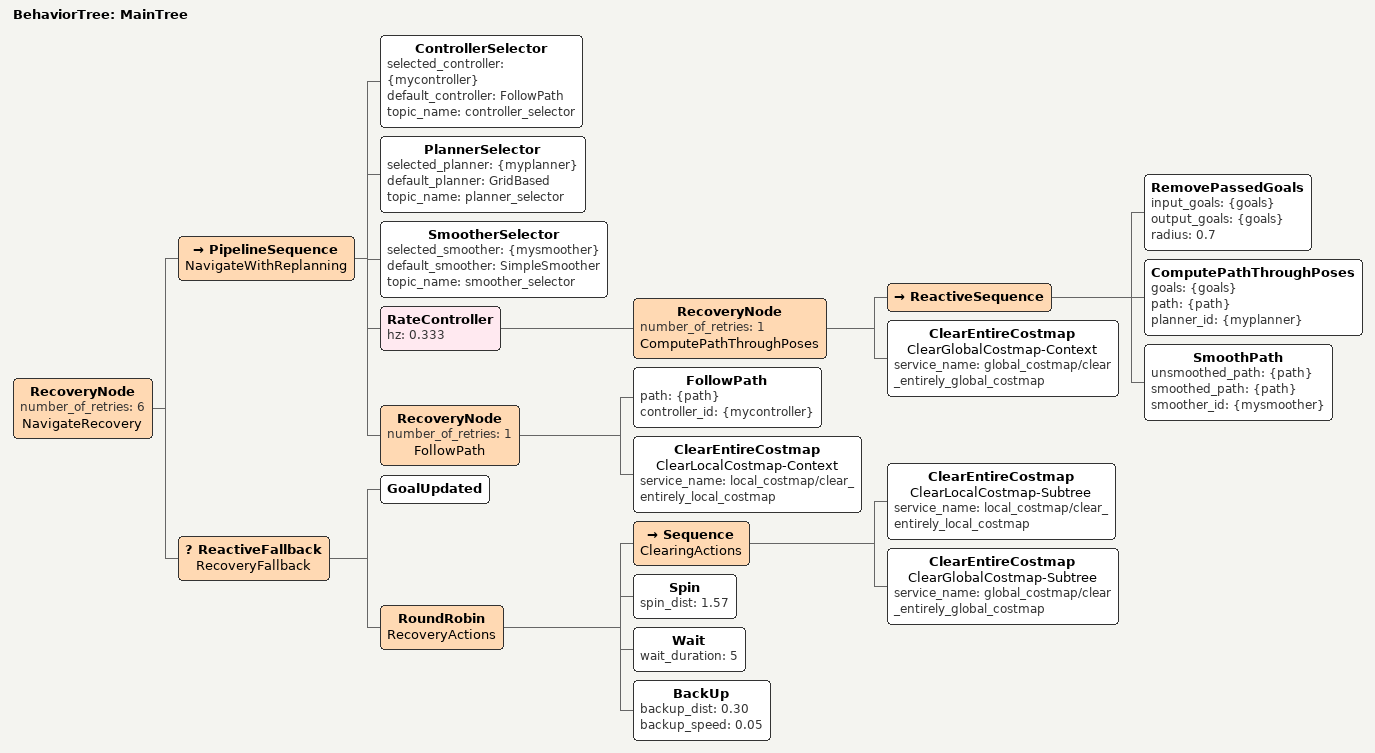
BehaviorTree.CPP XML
<root main_tree_to_execute="MainTree">
  <BehaviorTree ID="MainTree">
    <RecoveryNode number_of_retries="6" name="NavigateRecovery">
      <PipelineSequence name="NavigateWithReplanning">
        <ControllerSelector selected_controller="{mycontroller}" default_controller="FollowPath" topic_name="controller_selector"/>
        <PlannerSelector selected_planner="{myplanner}" default_planner="GridBased" topic_name="planner_selector"/>
        <SmootherSelector selected_smoother="{mysmoother}" default_smoother="SimpleSmoother" topic_name="smoother_selector"/>
        <RateController hz="0.333">
          <RecoveryNode number_of_retries="1" name="ComputePathThroughPoses">
            <ReactiveSequence>
              <RemovePassedGoals input_goals="{goals}" output_goals="{goals}" radius="0.7"/>
              <ComputePathThroughPoses goals="{goals}" path="{path}" planner_id="{myplanner}"/>
              <SmoothPath unsmoothed_path="{path}" smoothed_path="{path}" smoother_id="{mysmoother}"/>
            </ReactiveSequence>
            <ClearEntireCostmap name="ClearGlobalCostmap-Context" service_name="global_costmap/clear_entirely_global_costmap"/>
          </RecoveryNode>
        </RateController>
        <RecoveryNode number_of_retries="1" name="FollowPath">
          <FollowPath path="{path}" controller_id="{mycontroller}"/>
          <ClearEntireCostmap name="ClearLocalCostmap-Context" service_name="local_costmap/clear_entirely_local_costmap"/>
        </RecoveryNode>
      </PipelineSequence>
      <ReactiveFallback name="RecoveryFallback">
        <GoalUpdated/>
        <RoundRobin name="RecoveryActions">
          <Sequence name="ClearingActions">
            <ClearEntireCostmap name="ClearLocalCostmap-Subtree" service_name="local_costmap/clear_entirely_local_costmap"/>
            <ClearEntireCostmap name="ClearGlobalCostmap-Subtree" service_name="global_costmap/clear_entirely_global_costmap"/>
          </Sequence>
          <Spin spin_dist="1.57"/>
          <Wait wait_duration="5"/>
          <BackUp backup_dist="0.30" backup_speed="0.05"/>
        </RoundRobin>
      </ReactiveFallback>
    </RecoveryNode>
  </BehaviorTree>
</root>
